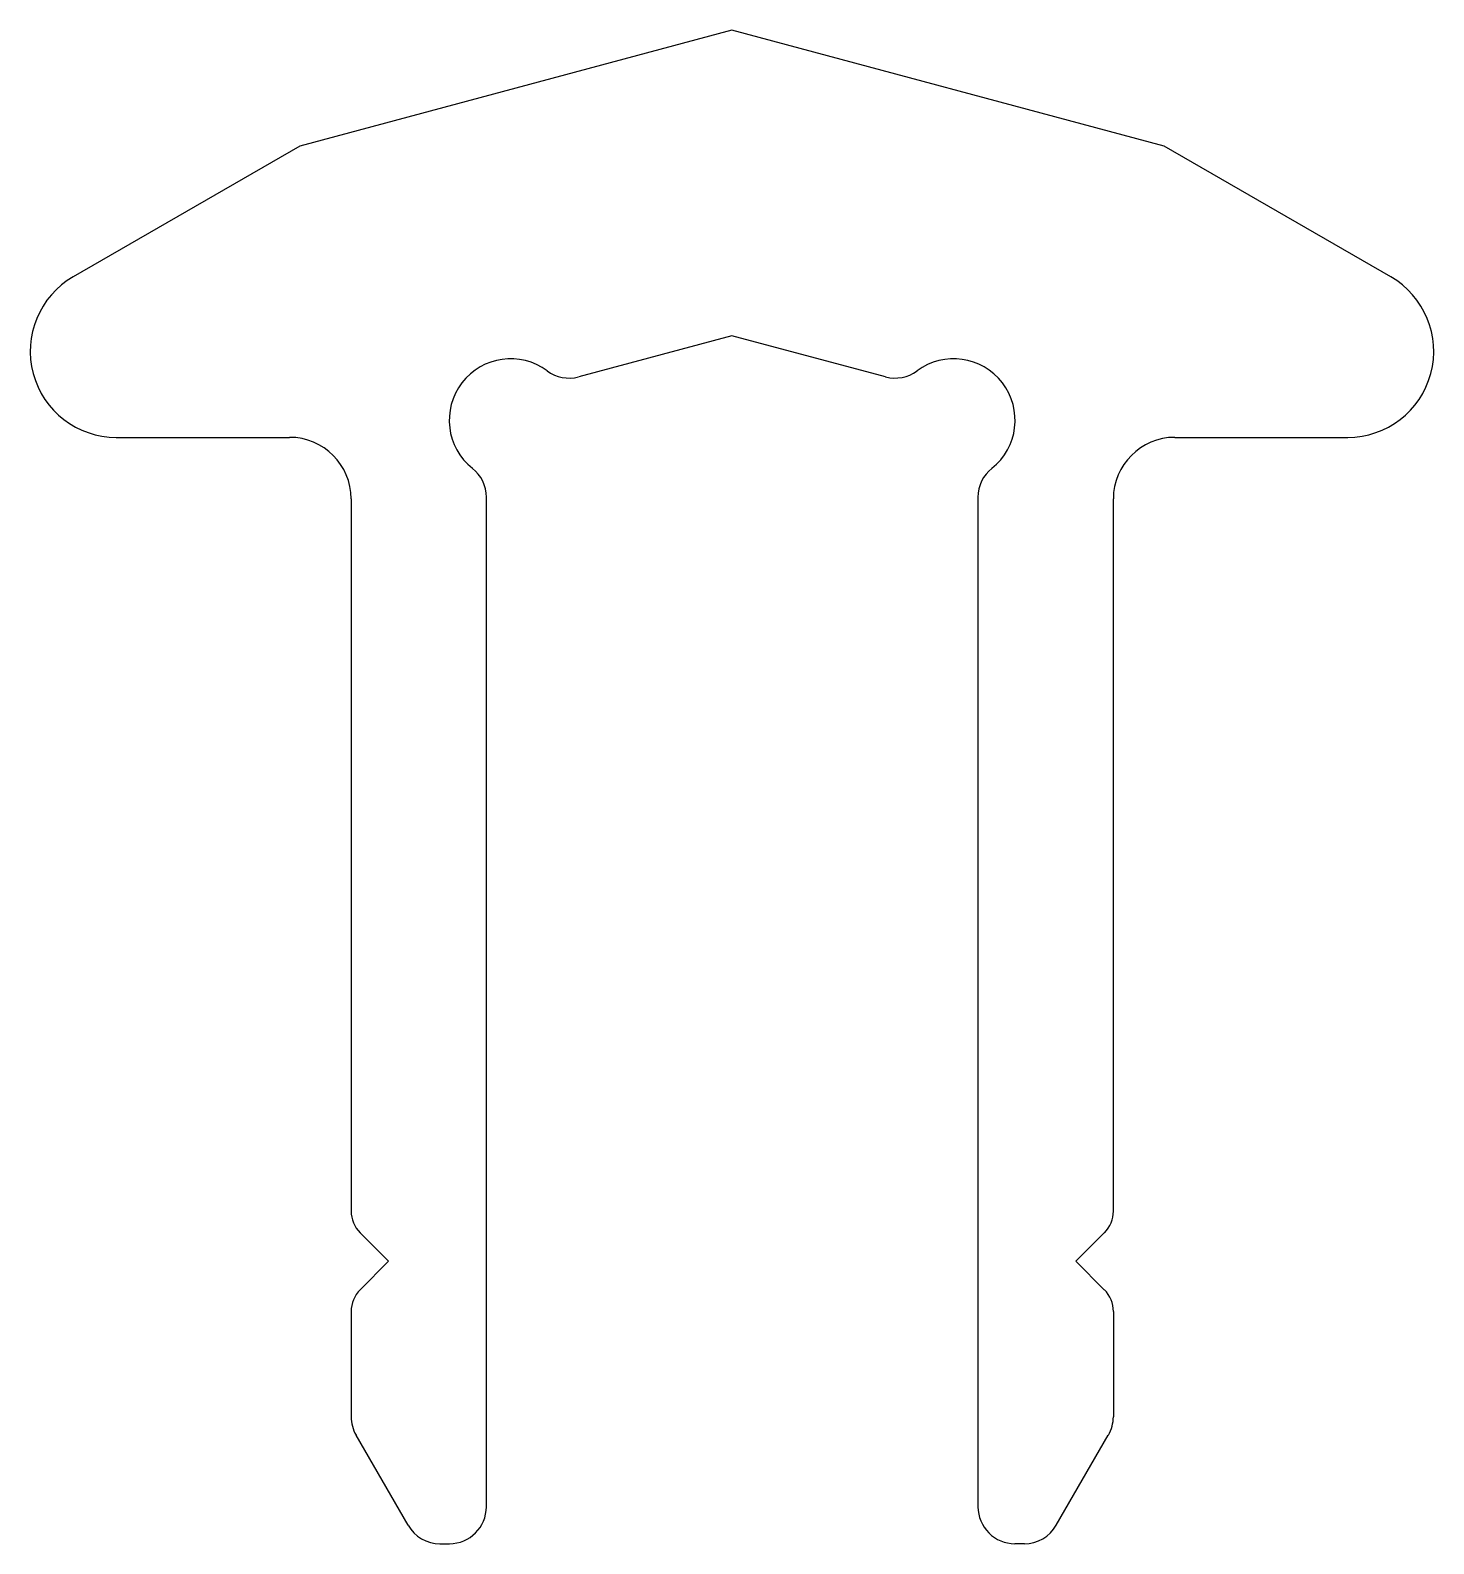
# Model space of a CAD drawing. Extents: x 2686.7 to 2698.1, y 706.8 to 719.1.
import ezdxf

# ---------------------------------------------------------------- set-up
doc = ezdxf.new("R2010")
doc.units = 0
doc.layers.get('0').update_dxf_attribs({"linetype": 'CONTINUOUS'})

msp = doc.modelspace()

# ---------------------------------------------------------------- linework, layer by layer
at = {"color": 0}
for p, q in [((2692.403, 719.13), (2688.887, 718.188)), ((2695.919, 718.188), (2692.403, 719.13)), ((2688.887, 718.188), (2687.045, 717.125)), ((2697.761, 717.125), (2695.919, 718.188)), ((2692.403, 716.646), (2691.156, 716.312)), ((2693.652, 716.311), (2692.403, 716.646)), ((2687.395, 715.819), (2688.805, 715.819)), ((2696.005, 715.819), (2697.411, 715.819)), ((2689.305, 715.319), (2689.305, 709.525)), ((2690.405, 707.119), (2690.405, 715.332)), ((2694.404, 715.332), (2694.404, 707.119)), ((2695.505, 709.525), (2695.505, 715.319)), ((2689.378, 709.348), (2689.609, 709.117)), ((2695.431, 709.348), (2695.2, 709.117)), ((2689.609, 709.117), (2689.378, 708.885)), ((2695.2, 709.117), (2695.431, 708.885)), ((2689.305, 708.708), (2689.305, 707.852)), ((2695.505, 708.708), (2695.505, 707.852)), ((2689.768, 706.969), (2689.345, 707.702)), ((2695.041, 706.969), (2695.464, 707.702)), ((2690.028, 706.819), (2690.105, 706.819)), ((2694.781, 706.819), (2694.704, 706.819))]:
    msp.add_line(p, q, dxfattribs=at)
for centre, radius, start, end in [((2687.395, 716.519), 0.7, 120, 270), ((2697.411, 716.519), 0.7, 270, 60), ((2690.603, 715.958), 0.5, 53.5299, 231.4699), ((2694.206, 715.958), 0.5, 308.5304, 126.5358), ((2691.078, 716.601), 0.3, 233.5299, 285), ((2693.73, 716.601), 0.3, 255, 306.5358), ((2688.805, 715.319), 0.5, 0, 90), ((2696.005, 715.319), 0.5, 90, 180), ((2690.105, 715.332), 0.3, 359.9998, 51.4699), ((2694.704, 715.332), 0.3, 128.5304, 179.9998), ((2689.555, 709.525), 0.25, 180, 225), ((2695.255, 709.525), 0.25, 315, 0), ((2689.555, 708.708), 0.25, 135, 180), ((2695.255, 708.708), 0.25, 0, 45), ((2689.605, 707.852), 0.3, 180, 210), ((2695.205, 707.852), 0.3, 330, 0), ((2690.105, 707.119), 0.3, 270, 359.9998), ((2694.704, 707.119), 0.3, 179.9998, 270), ((2690.028, 707.119), 0.3, 210, 270), ((2694.781, 707.119), 0.3, 270, 330)]:
    msp.add_arc(centre, radius, start, end, dxfattribs=at)

doc.saveas('drawing.dxf')
